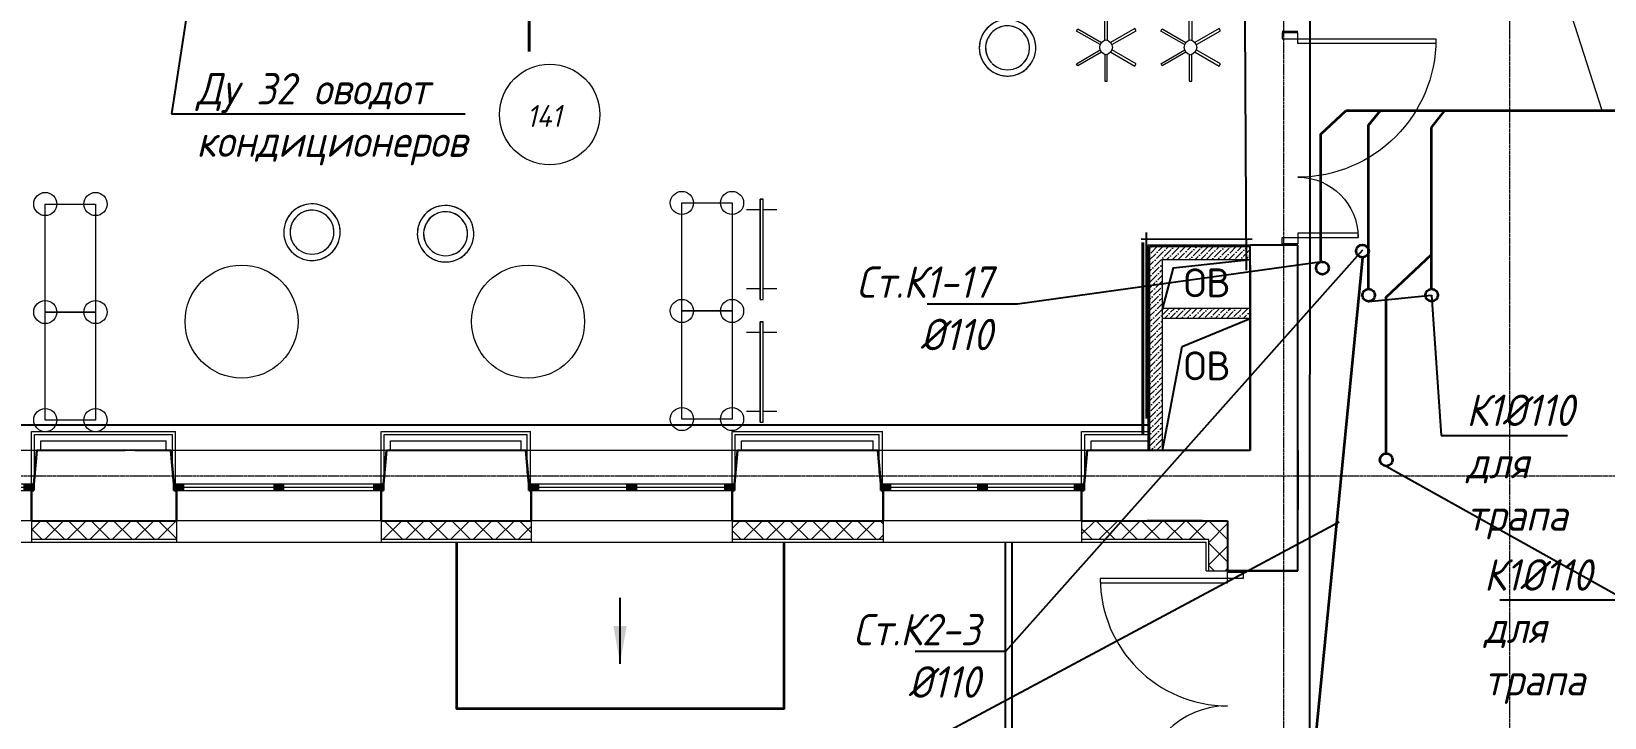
# Model space of a CAD drawing. Header units: millimetres. Extents: x -10178924 to 11692288, y -947381 to 58396.
# Drawn here: x 847554 to 860085, y -888014 to -882553 of the extents above; entities that cross this region are included whole.
import ezdxf
from ezdxf import colors
from ezdxf.entities.mleader import LeaderData, LeaderLine
from ezdxf.math import Vec2, Vec3

# ---------------------------------------------------------------- set-up
doc = ezdxf.new("R2010")
doc.units = ezdxf.units.MM
doc.linetypes.add('ADSK_Штрих_ш3 п1_5', pattern=[4.5, 3, -1.5])
doc.linetypes.add('осевая', pattern=[50.8, 31.75, -6.35, 6.35, -6.35])
for name, color, linetype, lineweight in [('!К2', 150, 'Continuous', 35), ('0. Подпись', 194, 'Continuous', 18), ('PDF _0', 7, 'Continuous', 9), ('АР_Двери', 250, 'Continuous', 9), ('ВК_ К1', 24, 'Continuous', 35), ('Основная ГКЛ', 250, 'Continuous', 9), ('Отделка СТЕН', 6, 'Continuous', 13), ('Перегородки пеноблок', 40, 'Continuous', 9), ('Перегородки_ГКЛ', 20, 'Continuous', 9), ('Размеры осевые', 153, 'Continuous', 9), ('Стены.1', 7, 'Continuous', 25), ('Трасса', 6, 'Continuous', 40), ('ТХ оборудование', 7, 'Continuous', 9)]:
    doc.layers.add(name, color=color, linetype=linetype, lineweight=lineweight)
for name, color, linetype in [('PDF _Марки помещений', 5, 'Continuous'), ('PDF _Стены краска9010', 7, 'Continuous'), ('ВК_Выноски', 7, 'Continuous'), ('Лестницы _ крыльца.1', 7, 'Continuous'), ('Размер - Конструктив.1', 7, 'Continuous'), ('Стены внутр.1', 7, 'Continuous')]:
    doc.layers.add(name, color=color, linetype=linetype)
doc.layers.add('PDF _Отверстия_новые', color=7, linetype='Continuous', true_color=0x535353)
doc.layers.add('PDF _Стены отделка', color=7, linetype='Continuous', true_color=0xb505c2)
doc.styles.add('ISOCPEUR', font='isocpeui.ttf', dxfattribs={"width": 0.9})
doc.styles.add('PDF ISOCPEUR', font='isocpeur.ttf')

# ---------------------------------------------------------------- blocks, each defined once
blk = doc.blocks.new('_None')
blk = doc.blocks.new('A$C293E6EF8')
at = {"layer": 'ТХ оборудование', "color": 252, "lineweight": 9, "true_color": 0x939598}
for p, q in [((-15, 541), (-15, 113)), ((25, 540), (-15, 540)), ((25, 113), (25, 540)), ((-472, 264), (-452, 298)), ((-89, 43), (-472, 264)), ((-451, 298), (-67, 76)), ((455, 294), (77, 76)), ((99, 43), (475, 260)), ((475, 260), (455, 295)), ((-95, 20), (-93, 20)), ((-89, 43), (-87, 42)), ((99, 43), (97, 42)), ((105, 20), (103, 20)), ((105, 20), (103, 20)), ((-472, -264), (-87, -42)), ((-472, -264), (-87, -42)), ((-69, -77), (-451, -298)), ((-69, -77), (-451, -298)), ((-69, -77), (-67, -76)), ((-69, -77), (-67, -76)), ((-15, -541), (-15, -113)), ((25, -113), (25, -540)), ((79, -77), (77, -76)), ((79, -77), (77, -76)), ((79, -77), (455, -294)), ((79, -77), (455, -294)), ((475, -260), (97, -42)), ((475, -260), (97, -42)), ((-451, -298), (-471, -263)), ((454, -297), (474, -262)), ((25, -541), (-15, -541))]:
    blk.add_line(p, q, dxfattribs=at)
for centre, start, end in [((25, 0), 99.5941, 260.4059), ((-15, 0), 279.5941, 80.4059)]:
    blk.add_arc(centre, 120, start, end, dxfattribs=at)
blk = doc.blocks.new('A$C68E437E3')
at = {"layer": 'ТХ оборудование', "color": 252, "lineweight": 9, "true_color": 0x939598}
for p, q in [((92, 92), (92, 492)), ((92, 92), (92, 492)), ((92, 492), (737, 492)), ((292, 492), (952, 492)), ((952, 492), (952, 92)), ((952, 92), (92, 92)), ((952, 92), (292, 92))]:
    blk.add_line(p, q, dxfattribs=at)
for centre in [(92, 492), (952, 492), (92, 92), (952, 92)]:
    blk.add_circle(centre, 92.2, dxfattribs=at)
blk = doc.blocks.new('F_Table_Round_450 - D450х750-V327-План 3-го этажа')
at = {"layer": 'ТХ оборудование', "color": 252, "lineweight": 9, "true_color": 0x939598}
for radius, start, end in [(225, 360, 180), (225, 141.4286, 154.2857), (225, 128.5714, 141.4286), (175, 75.3484, 180), (225, 115.7143, 128.5714), (175, 75.3484, 135), (225, 102.8571, 115.7143), (225, 90, 102.8571), (225, 77.1429, 90), (175, 15, 75), (175, 15, 75), (225, 64.2857, 77.1429), (225, 51.4286, 64.2857), (225, 38.5714, 51.4286), (225, 25.7143, 38.5714), (225, 167.1429, 180), (225, 180, 360), (225, 180, 257.1429), (225, 154.2857, 167.1429), (175, 165, 180), (175, 180, 255), (175, 150, 165), (175, 135, 150), (175, 360, 14.7076), (175, 0, 14.7076), (225, 12.8571, 25.7143), (225, 0, 12.8571), (175, 180, 360), (175, 255, 360), (225, 321.4286, 334.2857), (225, 334.2857, 347.1429), (225, 347.1429, 360), (225, 257.1429, 270), (225, 270, 282.8571), (225, 282.8571, 295.7143), (225, 295.7143, 308.5714), (225, 308.5714, 321.4286)]:
    blk.add_arc((0, 0), radius, start, end, dxfattribs=at)
blk = doc.blocks.new('A$C7e84886d')
at = {"layer": 'ТХ оборудование', "color": 252, "lineweight": 9, "true_color": 0x939598}
for p, q in [((0, -800), (0, 0)), ((0, 0), (0, 0)), ((0, 0), (25, 0)), ((0, -86), (-109, -86)), ((134, -86), (25, -86)), ((0, -714), (-109, -714)), ((134, -714), (25, -714))]:
    blk.add_line(p, q, dxfattribs=at)
blk.add_lwpolyline([(0, -800), (25, -800), (25, 0), (0, 0)], close=True, dxfattribs=at)
blk = doc.blocks.new('Двустворчатое Окно 22')
at = {"layer": 'Стены.1', "linetype": 'Continuous', "lineweight": 0}
for points in [[(-835, 0), (-835, -50), (-755, -50), (-755, 0)], [(0, -50), (0, 0), (-40, 0), (-40, -50)], [(0, 0), (0, -50), (40, -50), (40, 0)], [(835, -50), (835, 0), (755, 0), (755, -50)]]:
    blk.add_hatch(color=256, dxfattribs=at).paths.add_polyline_path(points)
at = {"layer": 'Стены.1', "linetype": 'Continuous', "lineweight": 5}
for p, q in [((-859, 270), (859, 270)), ((-755, 0), (-40, 0)), ((40, 0), (755, 0)), ((-755, -25), (-40, -25)), ((-40, -50), (-755, -50)), ((40, -25), (755, -25)), ((755, -50), (40, -50)), ((-815, -290), (815, -290))]:
    blk.add_line(p, q, dxfattribs=at)
at = {"layer": 'Стены.1', "linetype": 'Continuous', "lineweight": 30}
for p, q in [((-835, 0), (-859, 270)), ((835, 0), (859, 270)), ((-835, -50), (-835, 0)), ((-835, -50), (-835, 0)), ((835, -50), (835, 0)), ((835, -50), (835, 0)), ((-815, -50), (-835, -50)), ((-815, -50), (-835, -50)), ((-815, -290), (-815, -50)), ((815, -50), (835, -50)), ((815, -50), (835, -50)), ((815, -290), (815, -50))]:
    blk.add_line(p, q, dxfattribs=at)
at = {"layer": 'Стены.1', "linetype": 'Continuous', "lineweight": 20}
for p, q in [((-835, 0), (-755, 0)), ((-755, 0), (-755, -50)), ((-40, -50), (-40, 0)), ((-40, 0), (0, 0)), ((0, 0), (40, 0)), ((40, 0), (40, -50)), ((755, -50), (755, 0)), ((755, 0), (835, 0)), ((-755, -50), (-835, -50)), ((0, -50), (-40, -50)), ((40, -50), (0, -50)), ((835, -50), (755, -50))]:
    blk.add_line(p, q, dxfattribs=at)
blk = doc.blocks.new('Двустворчатое Окно 22_7')
at = {"layer": 'Стены.1', "linetype": 'Continuous', "lineweight": 0}
for points in [[(-820, 0), (-820, -50), (-740, -50), (-740, 0)], [(0, -50), (0, 0), (-40, 0), (-40, -50)], [(0, 0), (0, -50), (40, -50), (40, 0)], [(820, -50), (820, 0), (740, 0), (740, -50)]]:
    blk.add_hatch(color=256, dxfattribs=at).paths.add_polyline_path(points)
at = {"layer": 'Стены.1', "linetype": 'Continuous', "lineweight": 5}
for p, q in [((-844, 270), (844, 270)), ((-740, 0), (-40, 0)), ((40, 0), (740, 0)), ((-740, -25), (-40, -25)), ((-40, -50), (-740, -50)), ((40, -25), (740, -25)), ((740, -50), (40, -50)), ((-800, -290), (800, -290))]:
    blk.add_line(p, q, dxfattribs=at)
at = {"layer": 'Стены.1', "linetype": 'Continuous', "lineweight": 30}
for p, q in [((-820, 0), (-844, 270)), ((820, 0), (844, 270)), ((-820, -50), (-820, 0)), ((-820, -50), (-820, 0)), ((820, -50), (820, 0)), ((820, -50), (820, 0)), ((-800, -50), (-820, -50)), ((-800, -50), (-820, -50)), ((-800, -290), (-800, -50)), ((800, -50), (820, -50)), ((800, -50), (820, -50)), ((800, -290), (800, -50))]:
    blk.add_line(p, q, dxfattribs=at)
at = {"layer": 'Стены.1', "linetype": 'Continuous', "lineweight": 20}
for p, q in [((-820, 0), (-740, 0)), ((-740, 0), (-740, -50)), ((-40, -50), (-40, 0)), ((-40, 0), (0, 0)), ((0, 0), (40, 0)), ((40, 0), (40, -50)), ((740, -50), (740, 0)), ((740, 0), (820, 0)), ((-740, -50), (-820, -50)), ((0, -50), (-40, -50)), ((40, -50), (0, -50)), ((820, -50), (740, -50))]:
    blk.add_line(p, q, dxfattribs=at)
blk = doc.blocks.new('Двустворчатое Окно 22_8')
at = {"layer": 'Стены.1', "linetype": 'Continuous', "lineweight": 0}
for points in [[(-810, 0), (-810, -50), (-730, -50), (-730, 0)], [(0, -50), (0, 0), (-40, 0), (-40, -50)], [(0, 0), (0, -50), (40, -50), (40, 0)], [(810, -50), (810, 0), (730, 0), (730, -50)]]:
    blk.add_hatch(color=256, dxfattribs=at).paths.add_polyline_path(points)
at = {"layer": 'Стены.1', "linetype": 'Continuous', "lineweight": 5}
for p, q in [((-834, 270), (834, 270)), ((-730, 0), (-40, 0)), ((40, 0), (730, 0)), ((-730, -25), (-40, -25)), ((-40, -50), (-730, -50)), ((40, -25), (730, -25)), ((730, -50), (40, -50)), ((-790, -290), (790, -290))]:
    blk.add_line(p, q, dxfattribs=at)
at = {"layer": 'Стены.1', "linetype": 'Continuous', "lineweight": 30}
for p, q in [((-810, 0), (-834, 270)), ((810, 0), (834, 270)), ((-810, -50), (-810, 0)), ((-810, -50), (-810, 0)), ((810, -50), (810, 0)), ((810, -50), (810, 0)), ((-790, -50), (-810, -50)), ((-790, -50), (-810, -50)), ((-790, -290), (-790, -50)), ((790, -50), (810, -50)), ((790, -50), (810, -50)), ((790, -290), (790, -50))]:
    blk.add_line(p, q, dxfattribs=at)
at = {"layer": 'Стены.1', "linetype": 'Continuous', "lineweight": 20}
for p, q in [((-810, 0), (-730, 0)), ((-730, 0), (-730, -50)), ((-40, -50), (-40, 0)), ((-40, 0), (0, 0)), ((0, 0), (40, 0)), ((40, 0), (40, -50)), ((730, -50), (730, 0)), ((730, 0), (810, 0)), ((-730, -50), (-810, -50)), ((0, -50), (-40, -50)), ((40, -50), (0, -50)), ((810, -50), (730, -50))]:
    blk.add_line(p, q, dxfattribs=at)
blk = doc.blocks.new('A$Ce93cd5c9')
at = {"layer": 'PDF _0', "lineweight": 35}
blk.add_lwpolyline([(-59.73, 0), (-59.73, -13.25), (-33.63, -13.25), (-33.63, 0)], dxfattribs=at)
at = {"layer": 'PDF _0', "lineweight": 25}
blk.add_lwpolyline([(-46.7, -9.69), (-46.7, -4.45)], dxfattribs=at)
at = {"layer": 'PDF _0', "transparency": 33554559}
blk.add_solid([(-47.22, -6.69), (-46.7, -9.69), (-46.17, -6.69)], dxfattribs=at)
blk = doc.blocks.new('*U2197')
at = {"layer": 'АР_Двери'}
for points in [[(1745, 1014), (1710, 1014), (1710, 0), (1745, 0)], [(50, 681), (85, 681), (85, 0), (50, 0)], [(50, 0), (0, 0), (0, -125), (50, -125)], [(1745, 0), (1795, 0), (1795, -125), (1745, -125)]]:
    blk.add_lwpolyline(points, close=True, dxfattribs=at)
for centre, radius, start, end in [((1745, 0), 1014, 90, 180), ((50, 0), 681, 0, 90)]:
    blk.add_arc(centre, radius, start, end, dxfattribs=at)
at = {"layer": 'Основная ГКЛ', "ltscale": 5}
for p, q in [((-10, 0), (-10, -125)), ((1805, 0), (1805, -125))]:
    blk.add_line(p, q, dxfattribs=at)
blk = doc.blocks.new('*U2195')
at = {"layer": 'АР_Двери'}
for points in [[(1630, 1100), (1595, 1100), (1595, 0), (1630, 0)], [(50, 480), (85, 480), (85, 0), (50, 0)], [(50, 0), (0, 0), (0, -125), (50, -125)], [(1630, 0), (1680, 0), (1680, -125), (1630, -125)]]:
    blk.add_lwpolyline(points, close=True, dxfattribs=at)
for centre, radius, start, end in [((1630, 0), 1100, 90, 180), ((50, 0), 480, 0, 90)]:
    blk.add_arc(centre, radius, start, end, dxfattribs=at)
at = {"layer": 'Основная ГКЛ', "ltscale": 5}
for p, q in [((-10, 0), (-10, -125)), ((1690, 0), (1690, -125))]:
    blk.add_line(p, q, dxfattribs=at)
blk = doc.blocks.new('A$Cad086cf1')
at = {"layer": 'Отделка СТЕН', "true_color": 0x636466, "transparency": 33554687}
h = blk.add_hatch(dxfattribs=at)
h.set_pattern_fill('ANSI37', color=251, scale=40)
h.set_pattern_definition([(45, (142968.72, -47941.48), (-89.80256, 89.80256), []), (135, (142968.72, -47941.48), (-89.80256, -89.80256), [])])
h.paths.add_polyline_path([(24449.764, 398.057), (24449.764, 548.057), (22137.906, 548.057), (22137.906, 398.057)])
h.paths.add_polyline_path([(20507.906, 398.057), (20507.906, 548.057), (19353.845, 548.057), (19353.845, 398.057)])
h.paths.add_polyline_path([(16537.106, 548.057), (16537.106, 398.057), (17723.845, 398.057), (17723.845, 548.057)])
h.paths.add_polyline_path([(14947.106, 398.057), (14947.106, 548.057), (13772.524, 548.057), (13772.524, 398.057)])
h.paths.add_polyline_path([(12142.524, 398.057), (12142.524, 548.057), (10964.581, 548.057), (10964.581, 398.057)])
h.paths.add_polyline_path([(9334.581, 398.057), (9334.581, 548.057), (8153.369, 548.057), (8153.369, 398.057)])
h.paths.add_polyline_path([(6523.369, 398.057), (6523.369, 548.057), (5523.369, 548.057), (5523.369, 398.057)])
h.paths.add_polyline_path([(3523.369, 398.057), (3523.369, 548.057), (2516.935, 548.057), (2516.935, 398.057)])
h.paths.add_polyline_path([(926.935, 398.057), (926.935, 548.057), (-623.077, 548.057), (-623.077, -12306.906), (926.935, -12306.906), (926.935, -12156.906), (-473.077, -12156.906), (-473.077, 398.057)])
h.paths.add_polyline_path([(3728.753, -12306.906), (3728.753, -12156.906), (2556.935, -12156.906), (2556.935, -12306.906)])
h.paths.add_polyline_path([(6523.369, -12306.906), (6523.369, -12156.906), (5543.838, -12156.906), (5543.724, -12306.906)])
h.paths.add_polyline_path([(8153.369, -12156.906), (8153.369, -12306.906), (9326.882, -12306.906), (9326.882, -12156.906)])
h.paths.add_polyline_path([(12142.524, -12306.906), (12142.524, -12156.906), (10956.882, -12156.906), (10956.882, -12306.906)])
h.paths.add_polyline_path([(14927.106, -12306.906), (14927.106, -12156.906), (13772.524, -12156.906), (13772.524, -12306.906)])
h.paths.add_polyline_path([(17753.845, -12306.906), (17753.845, -12156.906), (16557.106, -12156.906), (16557.106, -12306.906)])
h.paths.add_polyline_path([(20557.906, -12306.906), (20557.906, -12156.906), (19353.845, -12156.906), (19353.845, -12306.906)])
h = blk.add_hatch(dxfattribs=at)
h.set_pattern_fill('ANSI37', color=251, scale=40)
h.set_pattern_definition([(45, (-14424.51, -64300.89), (-89.80256, 89.80256), []), (135, (-14424.51, -64300.89), (-89.80256, -89.80256), [])])
h.paths.add_polyline_path([(23301.119, -12156.906), (22137.906, -12156.906), (22137.906, -12306.906), (23151.119, -12306.906), (23151.119, -12556.906), (23301.119, -12556.906)])
at = {"layer": 'Перегородки пеноблок', "true_color": 0x636466, "transparency": 33554687}
h = blk.add_hatch(dxfattribs=at)
h.set_pattern_fill('ANSI36', color=251, scale=10, angle=180)
h.set_pattern_definition([(225, (-1873.32, 155495.697), (-16.83798, -61.739261), [79.375, -15.875, 0, -15.875])])
h.paths.add_polyline_path([(23481.119, -9975.306), (22679.519, -9975.306), (22679.519, -11596.906), (22781.119, -11596.906), (22781.119, -10546.906), (23481.119, -10546.906), (23481.119, -10466.906), (22781.119, -10466.906), (22781.119, -10076.906), (23481.119, -10076.906)])
at = {"layer": 'PDF _Марки помещений', "color": 251, "lineweight": 9, "true_color": 0x636466, "transparency": 33554687}
blk.add_circle((17900.837, -8923.801), 400.063, dxfattribs=at)
at = {"layer": 'PDF _Отверстия_новые', "color": 251, "true_color": 0x636466, "transparency": 33554687}
for points in [[(22781.119, -10476.906), (22869.594, -10142.845), (23481.119, -10076.906)], [(22781.119, -11596.906), (22939.842, -10769.608), (23481.119, -10546.906)]]:
    blk.add_lwpolyline(points, dxfattribs=at)
at = {"layer": 'PDF _Стены краска9010', "color": 251, "true_color": 0x636466, "transparency": 33554585}
for p, q in [((23956.462, -182.734), (23953.551, -14337.042)), ((23439.253, -8177.078), (23448.007, -10161.557)), ((22651.594, -9862.005), (22653.36, -11344.06)), ((22612.547, -9913.935), (23497.874, -9915.043)), ((23497.874, -9915.043), (23497.874, -9915.043)), ((23448.007, -10161.557), (23448.007, -10161.557)), ((5816.884, -11392.726), (22670.52, -11393.833)), ((22653.36, -11344.06), (22653.36, -11344.06)), ((22670.52, -11393.833), (22670.52, -11393.833))]:
    blk.add_line(p, q, dxfattribs=at)
at = {"layer": 'PDF _Стены отделка', "color": 251, "linetype": 'ADSK_Штрих_ш3 п1_5', "lineweight": 40, "true_color": 0x636466, "transparency": 33554610}
blk.add_line((22625.341, -9942.707), (22625.341, -11466.805), dxfattribs=at)
at = {"layer": 'Лестницы _ крыльца.1', "color": 251, "linetype": 'Continuous', "true_color": 0x636466, "transparency": 33554687}
blk.add_line((21531.484, -16191.495), (21531.484, -12326.906), dxfattribs=at)
blk.add_lwpolyline([(21582.284, -12326.906), (21582.284, -16191.495)], dxfattribs=at)
at = {"layer": 'Отделка СТЕН', "color": 251, "true_color": 0x636466, "transparency": 33554687}
for p, q in [((13772.524, -12156.906), (13772.524, -12326.906)), ((14927.106, -12156.906), (14927.106, -12326.906)), ((16557.106, -12156.906), (16557.106, -12326.906)), ((17753.845, -12156.906), (17753.845, -12326.906)), ((19353.845, -12156.906), (19353.845, -12326.906)), ((20557.906, -12156.906), (20557.906, -12326.906)), ((22137.906, -12156.906), (22137.906, -12326.906)), ((5543.724, -12326.906), (23131.119, -12326.906)), ((23131.119, -12556.906), (23301.119, -12556.822))]:
    blk.add_line(p, q, dxfattribs=at)
for points in [[(14927.106, -12306.906), (13772.524, -12306.906)], [(17753.845, -12306.906), (16557.106, -12306.906)], [(20557.906, -12306.906), (19353.845, -12306.906)], [(23151.119, -12556.906), (23151.119, -12306.906), (22137.906, -12306.906)], [(23131.119, -12556.906), (23131.119, -12326.906)]]:
    blk.add_lwpolyline(points, dxfattribs=at)
at = {"layer": 'Перегородки пеноблок', "color": 251, "true_color": 0x636466, "transparency": 33554687}
for p, q in [((22666.819, -9962.606), (22666.819, -11596.906)), ((23481.119, -9962.606), (22666.819, -9962.606)), ((23481.119, -10076.906), (23481.119, -9962.606)), ((22781.119, -11596.906), (22781.119, -10076.906)), ((22781.119, -10076.906), (23481.119, -10076.906)), ((23481.119, -10466.906), (22781.119, -10466.906)), ((23481.119, -10546.906), (22781.119, -10546.906)), ((22666.819, -11596.906), (22781.119, -11596.906))]:
    blk.add_line(p, q, dxfattribs=at)
for points in [[(22679.519, -9975.306), (22679.519, -11596.906), (22679.519, -9975.306)], [(23481.119, -9975.306), (22679.519, -9975.306), (23481.119, -9975.306)]]:
    blk.add_lwpolyline(points, dxfattribs=at)
at = {"layer": 'Перегородки_ГКЛ', "color": 251, "ltscale": 0.1, "true_color": 0x636466, "transparency": 33554687}
for p, q in [((13772.524, -11446.906), (14920.891, -11446.906)), ((13772.524, -11916.906), (13772.524, -11446.906)), ((13797.524, -11471.906), (14895.891, -11471.906)), ((13797.524, -11779.756), (13797.524, -11471.906)), ((13847.524, -11521.906), (14845.891, -11521.906)), ((13847.524, -11596.906), (13847.524, -11521.906)), ((14845.891, -11596.906), (14845.891, -11521.906)), ((14895.891, -11779.756), (14895.891, -11471.906)), ((14920.891, -11916.906), (14920.891, -11446.906)), ((16557.106, -11446.906), (17747.63, -11446.906)), ((16557.106, -11916.906), (16557.106, -11446.906)), ((16582.106, -11471.906), (17722.63, -11471.906)), ((16582.106, -11779.756), (16582.106, -11471.906)), ((16632.106, -11521.906), (17672.63, -11521.906)), ((16632.106, -11596.906), (16632.106, -11521.906)), ((17672.63, -11596.906), (17672.63, -11521.906)), ((17722.63, -11779.756), (17722.63, -11471.906)), ((17747.63, -11916.906), (17747.63, -11446.906)), ((19353.845, -11446.906), (20551.691, -11446.906)), ((19353.845, -11916.906), (19353.845, -11446.906)), ((19378.845, -11471.906), (20526.691, -11471.906)), ((19378.845, -11779.756), (19378.845, -11471.906)), ((19428.845, -11521.906), (20476.691, -11521.906)), ((19428.845, -11596.906), (19428.845, -11521.906)), ((20476.691, -11596.906), (20476.691, -11521.906)), ((20526.691, -11779.756), (20526.691, -11471.906)), ((20551.691, -11916.906), (20551.691, -11446.906)), ((22137.906, -11446.906), (22666.819, -11446.906)), ((22137.906, -11916.906), (22137.906, -11446.906)), ((22162.906, -11471.906), (22666.819, -11471.906)), ((22162.906, -11779.756), (22162.906, -11471.906)), ((22212.906, -11521.906), (22666.819, -11521.906)), ((22212.906, -11596.906), (22212.906, -11521.906))]:
    blk.add_line(p, q, dxfattribs=at)
at = {"layer": 'Размер - Конструктив.1', "color": 251, "linetype": 'Continuous', "true_color": 0x636466, "transparency": 33554687}
blk.add_line((23101.119, -12156.906), (22659.072, -12156.906), dxfattribs=at)
at = {"layer": 'Размеры осевые', "color": 251, "linetype": 'осевая', "ltscale": 0.5, "true_color": 0x636466, "transparency": 33554687}
for p, q in [((23750, -19000), (23750, 1500)), ((25550, -58512.867), (25550, -4812.867)), ((-9750, -11800), (57900, -11800))]:
    blk.add_line(p, q, dxfattribs=at)
at = {"layer": 'Стены внутр.1', "color": 251, "linetype": 'Continuous', "true_color": 0x636466, "transparency": 33554687}
for p, q in [((23861.119, -9962.606), (23481.119, -9962.606)), ((23861.119, -12556.906), (23301.119, -12556.822))]:
    blk.add_line(p, q, dxfattribs=at)
at = {"layer": 'Стены внутр.1', "color": 251, "linetype": 'Continuous', "true_color": 0x636466, "transparency": 33554687, "flags": 128}
for points in [[(23481.119, -11596.906), (23481.119, -9962.606)], [(23861.119, -12156.906), (23861.119, -9962.606)], [(23481.119, -10123.578), (23481.119, -11596.906)], [(14595.749, -11596.906), (14515.75, -11596.669)], [(20164.357, -11596.906), (20084.357, -11596.906)], [(23301.119, -12556.822), (23861.119, -12556.906)]]:
    blk.add_lwpolyline(points, dxfattribs=at)
at = {"layer": 'Стены.1', "color": 251, "linetype": 'Continuous', "true_color": 0x636466, "transparency": 33554687}
for p, q in [((13792.524, -11866.906), (13816.146, -11596.906)), ((14907.106, -11866.906), (14883.484, -11596.906)), ((16577.106, -11866.906), (16600.728, -11596.906)), ((17733.845, -11866.906), (17710.223, -11596.906)), ((19373.845, -11866.906), (19397.467, -11596.906)), ((20537.906, -11866.906), (20514.284, -11596.906)), ((22157.906, -11866.906), (22181.528, -11596.906)), ((13792.524, -11916.906), (13792.524, -11866.906)), ((14907.106, -11916.906), (14907.106, -11866.906)), ((16577.106, -11916.906), (16577.106, -11866.906)), ((17733.845, -11916.906), (17733.845, -11866.906)), ((19373.845, -11916.906), (19373.845, -11866.906)), ((20537.906, -11916.906), (20537.906, -11866.906)), ((22157.906, -11916.906), (22157.906, -11866.906)), ((13772.524, -12156.906), (13772.524, -11916.906)), ((13772.524, -11916.906), (13792.524, -11916.906)), ((14927.106, -11916.906), (14907.106, -11916.906)), ((14927.106, -12156.906), (14927.106, -11916.906)), ((16557.106, -12156.906), (16557.106, -11916.906)), ((16557.106, -11916.906), (16577.106, -11916.906)), ((17753.845, -11916.906), (17733.845, -11916.906)), ((17753.845, -12156.906), (17753.845, -11916.906)), ((19353.845, -12156.906), (19353.845, -11916.906)), ((19353.845, -11916.906), (19373.845, -11916.906)), ((20557.906, -11916.906), (20537.906, -11916.906)), ((20557.906, -12156.906), (20557.906, -11916.906)), ((22137.906, -12156.906), (22137.906, -11916.906)), ((22137.906, -11916.906), (22157.906, -11916.906))]:
    blk.add_line(p, q, dxfattribs=at)
at = {"layer": 'Стены.1', "color": 251, "linetype": 'Continuous', "true_color": 0x636466, "transparency": 33554687, "flags": 128}
for points in [[(14515.749, -11596.906), (13816.146, -11596.906)], [(14883.484, -11596.906), (14595.749, -11596.906)], [(17710.223, -11596.906), (16600.728, -11596.906)], [(20084.357, -11596.906), (19397.467, -11596.906)], [(20514.284, -11596.906), (20164.357, -11596.906)], [(23481.119, -11596.906), (22181.528, -11596.906)], [(23861.119, -11596.906), (23861.119, -12066.906)], [(13772.524, -12156.906), (14927.106, -12156.906)], [(16557.106, -12156.906), (17753.845, -12156.906)], [(19353.845, -12156.906), (20557.906, -12156.906)], [(22137.906, -12156.906), (23301.119, -12156.906)], [(23301.119, -12156.906), (23301.119, -12556.822)], [(23861.119, -12556.906), (23861.119, -12156.906)]]:
    blk.add_lwpolyline(points, dxfattribs=at)
at = {"layer": 'ТХ оборудование', "color": 251, "true_color": 0x636466, "transparency": 33554687}
for centre in [(15446.511, -10571.991), (17728.747, -10571.991)]:
    blk.add_circle(centre, 450, dxfattribs=at)
at = {"color": 251, "linetype": 'ByBlock', "true_color": 0x636466, "transparency": 33554687, "xscale": -1, "rotation": 270}
blk.add_blockref('*U2195', (23861.119, -9952.606), dxfattribs=at)
at = {"color": 251, "ltscale": 0.1, "true_color": 0x636466, "transparency": 33554687, "xscale": 100, "yscale": 100, "zscale": 100}
blk.add_blockref('A$Ce93cd5c9', (23131.119, -12326.906), dxfattribs=at)
at = {"color": 251, "linetype": 'ByBlock', "true_color": 0x636466, "transparency": 33554687, "rotation": 90}
blk.add_blockref('*U2197', (23301.119, -14361.906), dxfattribs=at)
at = {"layer": 'Стены.1', "color": 251, "linetype": 'Continuous', "true_color": 0x636466, "transparency": 33554687, "xscale": -1, "zscale": 1000}
for name, p in [('Двустворчатое Окно 22', (12957.524, -11866.906)), ('Двустворчатое Окно 22', (15742.106, -11866.906)), ('Двустворчатое Окно 22_7', (18553.845, -11866.906)), ('Двустворчатое Окно 22_8', (21347.906, -11866.906))]:
    blk.add_blockref(name, p, dxfattribs=at)
at = {"layer": 'ТХ оборудование', "color": 251, "true_color": 0x636466, "transparency": 33554687}
for name, p, rotation in [('F_Table_Round_450 - D450х750-V327-План 3-го этажа', (21548.037, -8392.466), 210.0793757275994), ('A$C68E437E3', (13790.716, -9544.107), 270), ('F_Table_Round_450 - D450х750-V327-План 3-го этажа', (16007.226, -9860.419), 210.0793757275994), ('F_Table_Round_450 - D450х750-V327-План 3-го этажа', (17071.324, -9872.706), 210.0793757275994), ('A$C68E437E3', (18861.688, -9535.712), 270), ('A$C68E437E3', (18861.688, -10395.713), 270), ('A$C68E437E3', (13790.716, -10404.109), 270)]:
    blk.add_blockref(name, p, dxfattribs=dict(at, rotation=rotation))
at = {"layer": 'ТХ оборудование', "color": 251, "true_color": 0x636466, "transparency": 33554687, "xscale": -0.5, "yscale": 0.5, "zscale": 0.5}
for p in [(22335.324, -8389.035), (23007.788, -8389.035)]:
    blk.add_blockref('A$C293E6EF8', p, dxfattribs=at)
at = {"layer": 'ТХ оборудование', "color": 251, "true_color": 0x636466, "transparency": 33554687}
for p in [(19576.78, -9596.234), (19576.78, -10573.153)]:
    blk.add_blockref('A$C7e84886d', p, dxfattribs=at)
at = {"layer": '0. Подпись', "color": 251, "lineweight": 5, "ltscale": 0.1, "true_color": 0x636466, "transparency": 33554687, "char_height": 229.1932, "attachment_point": 7, "style": 'PDF ISOCPEUR'}
for insert in [(22952.172, -10377.895), (22952.172, -11038.949)]:
    blk.add_mtext('ОВ', dxfattribs=dict(at, insert=insert))
at = {"layer": 'PDF _Марки помещений', "color": 251, "lineweight": 9, "true_color": 0x636466, "transparency": 33554687, "insert": (17717.736, -9022.778), "char_height": 175, "attachment_point": 7, "style": 'ISOCPEUR'}
blk.add_mtext('141', dxfattribs=at)

msp = doc.modelspace()

# ---------------------------------------------------------------- linework, layer by layer
at = {"layer": '!К2', "ltscale": 100}
msp.add_line((858156.6, -884351.8), (857716.9, -888845.4), dxfattribs=at)
msp.add_circle((858156.6, -884301.8), 50, dxfattribs=at)
at = {"layer": 'ВК_ К1'}
for p, q in [((858027.6, -883182.5), (863402.1, -883182.5)), ((858707.8, -883316.8), (858814.3, -883182.5)), ((858707.8, -884602.2), (858707.8, -883316.8)), ((858346.5, -884667.7), (858707.8, -884328.4)), ((858346.5, -885912.8), (858346.5, -884667.7))]:
    msp.add_line(p, q, dxfattribs=at)
for points in [[(857825.2, -884388.3), (857825.2, -883371.4), (858027.6, -883182.5)], [(858206.1, -884602.2), (858206.1, -883300.1), (858299.3, -883182.5)]]:
    msp.add_lwpolyline(points, dxfattribs=at)
at = {"layer": 'ВК_ К1', "ltscale": 100}
for centre in [(857837.7, -884436.7), (858206.1, -884652.2), (858707.8, -884652.2), (858346.5, -885962.8)]:
    msp.add_circle(centre, 50, dxfattribs=at)
at = {"layer": 'Трасса', "ltscale": 50}
msp.add_line((851518.6, -882713.6), (851518.6, -881804.6), dxfattribs=at)

# ---------------------------------------------------------------- block references
msp.add_blockref('A$Cad086cf1', (833781.5, -874290.7))

# ---------------------------------------------------------------- leaders
at = {"layer": 'ВК_Выноски'}
ml = msp.add_multileader_mtext('Standard', dxfattribs=at)
ml.set_content('К1 чугун %%C100 i=0,02 под потолком', color=256, style='ISOCPEUR')
ml.set_leader_properties(lineweight=13)
ml.set_arrow_properties(name='NONE')
ml.build(insert=Vec2(0, 0))
ml.multileader.update_dxf_attribs({"text_left_attachment_type": 6, "text_right_attachment_type": 6, "dogleg_length": 100, "arrow_head_size": 300})
ctx = ml.context
ctx.base_point, ctx.char_height, ctx.arrow_head_size, ctx.landing_gap_size, ctx.plane_origin = Vec3(859400.1, -880792.3), 250, 300, 0.09, Vec3(837570, -879973.7)
ctx.left_attachment, ctx.right_attachment, ctx.text_align_type = 6, 6, 1
notes = []
notes.append((ctx, [(0, (1, 1, 0), (859300.1, -880792.3), (1, 0), 100, [(2, [(860067, -883182.5)], 0, [])])]))
ctx.mtext.insert, ctx.mtext.width, ctx.mtext.alignment, ctx.mtext.flow_direction = Vec3(860475.2, -880492.3), 3055.778, 2, 5
at = {"layer": 'ВК_Выноски', "lineweight": -2}
ml = msp.add_multileader_mtext('Standard', dxfattribs=at)
ml.set_content('Канализационная станция\\P SANICUBIC CLASSIC IP68', color=256, style='ISOCPEUR')
ml.set_leader_properties(lineweight=13)
ml.build(insert=Vec2(0, 0))
ml.multileader.update_dxf_attribs({"text_left_attachment_type": 6, "text_right_attachment_type": 6, "dogleg_length": 1, "arrow_head_size": 300, "scale": 100})
ctx = ml.context
ctx.base_point, ctx.scale, ctx.char_height, ctx.arrow_head_size, ctx.landing_gap_size, ctx.plane_origin = Vec3(753004.1, -880992.7, -0.1), 100, 250, 300, 0.09, Vec3(756446.9, -883897.6, -0.1)
ctx.left_attachment, ctx.right_attachment, ctx.text_align_type = 6, 6, 1
notes.append((ctx, [(1, (1, 1, 0), (757018.6, -880992.7, -0.1), (-1, 0), 100, [(0, [(758206.2, -882846.5, -0.1)], 0, [])])]))
ctx.mtext.insert, ctx.mtext.width, ctx.mtext.alignment, ctx.mtext.flow_direction = Vec3(754837.2, -880692.7, -0.1), 218673.814, 2, 5
at = {"layer": 'ВК_Выноски'}
ml = msp.add_multileader_mtext('Standard', dxfattribs=at)
ml.set_content('{\\W0.9;Ду 32 оводот кондиционеров}', color=7, style='ISOCPEUR')
ml.set_leader_properties(color=7, linetype='ByLayer', lineweight=-1)
ml.set_arrow_properties(name='NONE')
ml.build(insert=Vec2(0, 0))
ml.multileader.update_dxf_attribs({"text_left_attachment_type": 6, "text_right_attachment_type": 6, "dogleg_length": 0.36, "arrow_head_size": 300})
ctx = ml.context
ctx.base_point, ctx.char_height, ctx.arrow_head_size, ctx.landing_gap_size, ctx.plane_origin = Vec3(848769, -883209.6), 250, 300, 100, Vec3(859764.7, -905589.1)
ctx.left_attachment, ctx.right_attachment = 6, 6
notes.append((ctx, [(0, (1, 1, 0), (848668.6, -883209.6), (1, 0), 100.4, [(0, [(848884.7, -881792.1)], 0, [])])]))
ctx.mtext.insert, ctx.mtext.width, ctx.mtext.flow_direction = Vec3(848869, -882884.6), 2117.691, 5
at = {"layer": 'ВК_Выноски', "lineweight": -2}
ml = msp.add_multileader_mtext('Standard', dxfattribs=at)
ml.set_content('Насос Фекальный ^JВихрь ФН-3 MAX', color=256, style='ISOCPEUR')
ml.set_leader_properties(lineweight=13)
ml.build(insert=Vec2(0, 0))
ml.multileader.update_dxf_attribs({"text_left_attachment_type": 6, "text_right_attachment_type": 6, "dogleg_length": 1, "arrow_head_size": 300, "scale": 100})
ctx = ml.context
ctx.base_point, ctx.scale, ctx.char_height, ctx.arrow_head_size, ctx.landing_gap_size, ctx.plane_origin = Vec3(753569.9, -882245.8, -0.1), 100, 250, 300, 0.09, Vec3(759215, -881755.3, -0.1)
ctx.left_attachment, ctx.right_attachment, ctx.text_align_type = 6, 6, 1
notes.append((ctx, [(1, (1, 1, 0), (756204.4, -882245.8, -0.1), (-1, 0), 100, [(0, [(757872, -883785.5, -0.1)], 0, [])])]))
ctx.mtext.insert, ctx.mtext.width, ctx.mtext.alignment, ctx.mtext.flow_direction = Vec3(754766.9, -881920.8, -0.1), 218673.814, 2, 5
at = {"layer": 'ВК_Выноски'}
ml = msp.add_multileader_mtext('Standard', dxfattribs=at)
ml.set_content('{\\W0.9;Ст.К2-3\\P%%C110 }', color=7, style='ISOCPEUR')
ml.set_leader_properties(color=7, linetype='ByLayer', lineweight=-1)
ml.set_arrow_properties(name='NONE')
ml.build(insert=Vec2(0, 0))
ml.multileader.update_dxf_attribs({"text_left_attachment_type": 6, "text_right_attachment_type": 6, "dogleg_length": 0.36, "arrow_head_size": 300})
ctx = ml.context
ctx.base_point, ctx.char_height, ctx.arrow_head_size, ctx.landing_gap_size, ctx.plane_origin = Vec3(853866.9, -887489.9), 250, 300, 100, Vec3(864361.6, -904509.5)
ctx.left_attachment, ctx.right_attachment, ctx.text_align_type = 6, 6, 2
notes.append((ctx, [(1, (1, 1, 0), (855313, -887489.9), (-1, 0), 100.4, [(0, [(858156.6, -884293.2)], 0, [])])]))
ctx.mtext.insert, ctx.mtext.width, ctx.mtext.alignment, ctx.mtext.flow_direction = Vec3(855112.6, -887189.9), 513.532, 3, 5
ml = msp.add_multileader_mtext('Standard', dxfattribs=at)
ml.set_content('{\\W0.9;Ст.К1-17\\P%%C110 }', color=7, style='ISOCPEUR')
ml.set_leader_properties(color=7, linetype='ByLayer', lineweight=-1)
ml.set_arrow_properties(name='NONE')
ml.build(insert=Vec2(0, 0))
ml.multileader.update_dxf_attribs({"text_left_attachment_type": 6, "text_right_attachment_type": 6, "dogleg_length": 0.36, "arrow_head_size": 300})
ctx = ml.context
ctx.base_point, ctx.char_height, ctx.arrow_head_size, ctx.landing_gap_size, ctx.plane_origin = Vec3(853883.4, -884723.8), 250, 300, 100, Vec3(865800.1, -907624)
ctx.left_attachment, ctx.right_attachment, ctx.text_align_type = 6, 6, 2
notes.append((ctx, [(1, (1, 1, 0), (855409.5, -884723.8), (-1, 0), 100.4, [(0, [(857836.5, -884386.7)], 0, [])])]))
ctx.mtext.insert, ctx.mtext.width, ctx.mtext.alignment, ctx.mtext.flow_direction = Vec3(855209.2, -884423.8), 513.532, 3, 5
ml = msp.add_multileader_mtext('Standard', dxfattribs=at)
ml.set_content('{\\W0.9;К1%%C110\\Pдля трапа}', color=7, style='ISOCPEUR')
ml.set_leader_properties(color=7, linetype='ByLayer', lineweight=-1)
ml.set_arrow_properties(name='NONE')
ml.build(insert=Vec2(0, 0))
ml.multileader.update_dxf_attribs({"text_left_attachment_type": 6, "text_right_attachment_type": 6, "dogleg_length": 0.36, "arrow_head_size": 300})
ctx = ml.context
ctx.base_point, ctx.char_height, ctx.arrow_head_size, ctx.landing_gap_size, ctx.plane_origin = Vec3(858885.1, -885769), 250, 300, 100, Vec3(868487.7, -902788.6)
ctx.left_attachment, ctx.right_attachment = 6, 6
notes.append((ctx, [(0, (1, 1, 0), (858784.7, -885769), (1, 0), 100.4, [(1, [(858206.1, -884702.2), (858707.8, -884652.2)], 0, [])])]))
ctx.mtext.insert, ctx.mtext.width, ctx.mtext.flow_direction = Vec3(858985.1, -885444), 796.765, 5
ml = msp.add_multileader_mtext('Standard', dxfattribs=at)
ml.set_content('{\\W0.9;К1%%C110\\Pдля трапа}', color=7, style='ISOCPEUR')
ml.set_leader_properties(color=7, linetype='ByLayer', lineweight=-1)
ml.set_arrow_properties(name='NONE')
ml.build(insert=Vec2(0, 0))
ml.multileader.update_dxf_attribs({"text_left_attachment_type": 6, "text_right_attachment_type": 6, "dogleg_length": 0.36, "arrow_head_size": 300})
ctx = ml.context
ctx.base_point, ctx.char_height, ctx.arrow_head_size, ctx.landing_gap_size, ctx.plane_origin = Vec3(859025.4, -887079.6), 250, 300, 100, Vec3(868628.1, -904099.2)
ctx.left_attachment, ctx.right_attachment = 6, 6
notes.append((ctx, [(1, (1, 1, 0), (860256.5, -887079.6), (-1, 0), 100.4, [(0, [(858346.5, -886012.8)], 0, []), (1, [(862952.2, -885948.9)], 0, [])])]))
ctx.mtext.insert, ctx.mtext.width, ctx.mtext.flow_direction = Vec3(859125.4, -886754.6), 796.765, 5
ml = msp.add_multileader_mtext('Standard', dxfattribs=at)
ml.set_content('{\\W0.9;К2%%C110 под потолком  }', color=7, style='ISOCPEUR')
ml.set_leader_properties(color=7, linetype='ByLayer', lineweight=-1)
ml.set_arrow_properties(name='NONE')
ml.build(insert=Vec2(0, 0))
ml.multileader.update_dxf_attribs({"text_left_attachment_type": 6, "text_right_attachment_type": 6, "dogleg_length": 0.36, "arrow_head_size": 300})
ctx = ml.context
ctx.base_point, ctx.char_height, ctx.arrow_head_size, ctx.landing_gap_size, ctx.plane_origin = Vec3(852411.4, -888540.5), 250, 300, 100, Vec3(864039.7, -909696.6)
ctx.left_attachment, ctx.right_attachment, ctx.text_align_type = 6, 6, 2
notes.append((ctx, [(1, (1, 1, 0), (854075.3, -888540.5), (-1, 0), 100.4, [(0, [(857971.1, -886460.1)], 0, [])])]))
ctx.mtext.insert, ctx.mtext.width, ctx.mtext.alignment, ctx.mtext.flow_direction = Vec3(853874.9, -888240.5), 513.532, 3, 5
for ctx, leaders in notes:
    for number, flags, end, landing, length, lines in leaders:
        leader = LeaderData()
        leader.index, (leader.has_last_leader_line, leader.has_dogleg_vector, leader.attachment_direction) = number, flags
        leader.last_leader_point, leader.dogleg_vector, leader.dogleg_length = Vec3(end), Vec3(landing), length
        for number, points, colour, breaks in lines:
            line = LeaderLine()
            line.index, line.vertices, line.color, line.breaks = number, Vec3.list(points), colors.encode_raw_color(colour), breaks
            leader.lines.append(line)
        ctx.leaders.append(leader)

doc.saveas('drawing.dxf')
